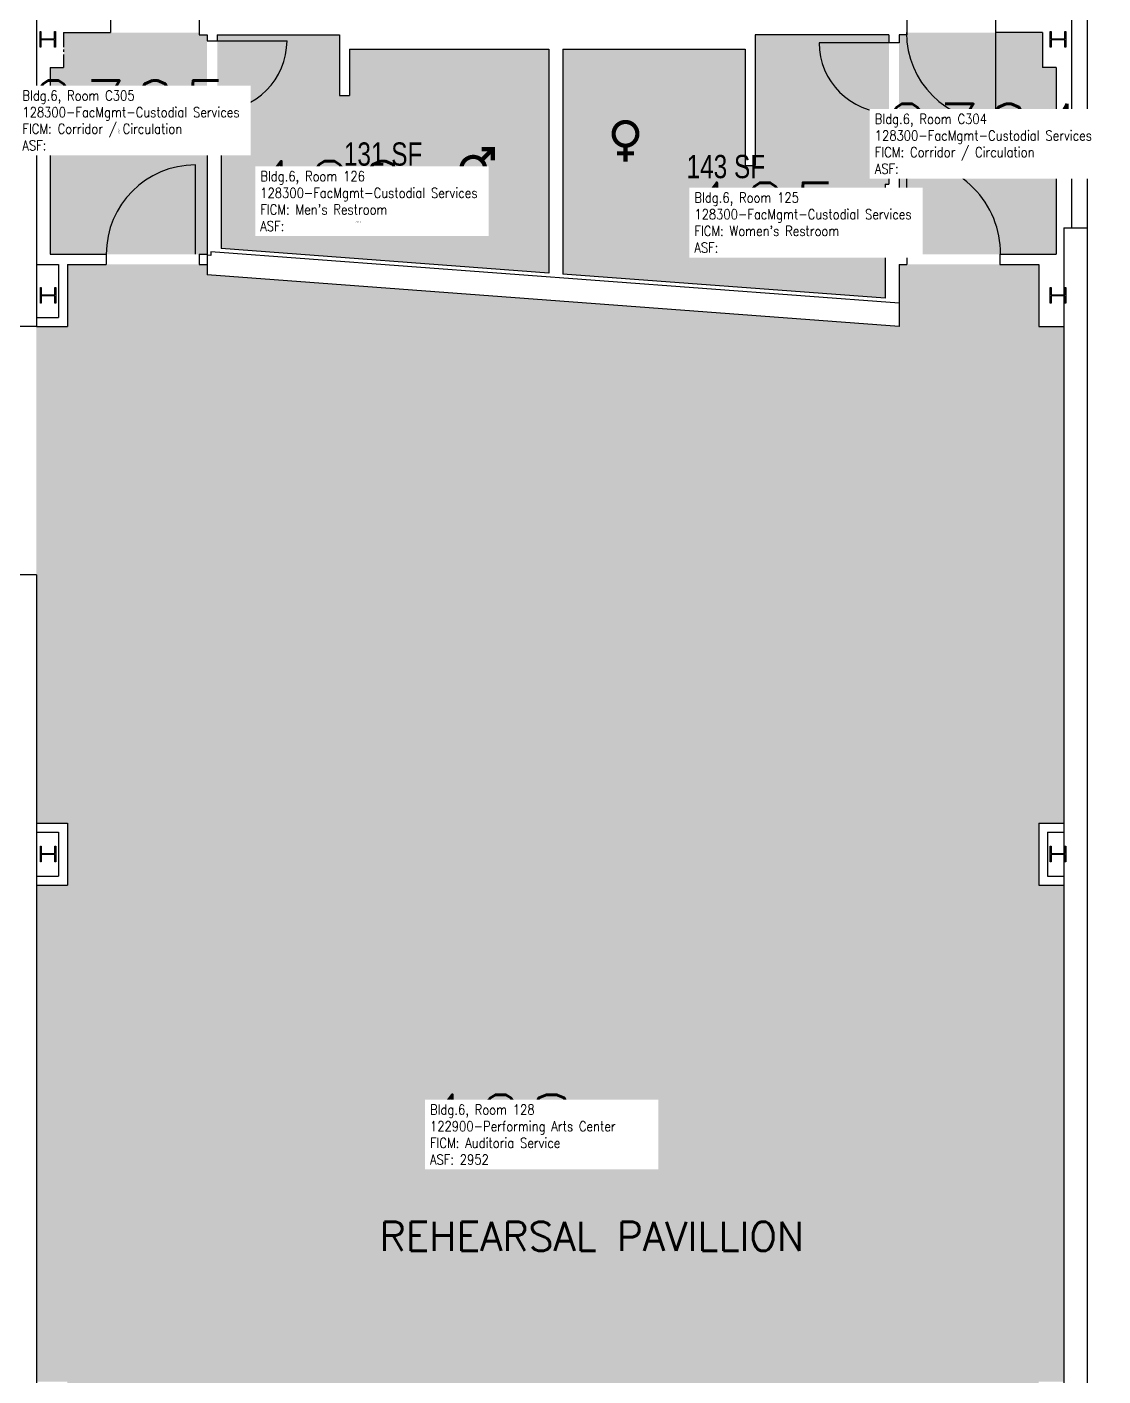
# Model space of a CAD drawing. Header units: inches. Extents: x -206 to 2362, y 0 to 3821.
# Drawn here: x 1805 to 2360, y 1816 to 2511 of the extents above; entities that cross this region are included whole.
import ezdxf
from ezdxf.enums import TextEntityAlignment as Align

# ---------------------------------------------------------------- set-up
doc = ezdxf.new("R2010")
doc.units = ezdxf.units.IN
doc.header["$LTSCALE"] = 10
doc.header["$MEASUREMENT"] = 0
doc.linetypes.add('CENTER2', pattern=[1.125, 0.75, -0.125, 0.125, -0.125])
doc.layers.get('0').update_dxf_attribs({"linetype": 'CONTINUOUS'})
for name, color, linetype in [('A-COLS', 5, 'CONTINUOUS'), ('A-DOOR', 2, 'CONTINUOUS'), ('A-IDEN-ICON', 4, 'CONTINUOUS'), ('A-IDEN-RNUM', 7, 'CONTINUOUS'), ('A-IDEN-SNUM', 4, 'CONTINUOUS'), ('A-IDEN-TEXT', 4, 'CONTINUOUS'), ('A-IDEN-VNUM', 4, 'CONTINUOUS'), ('A-WALL', 5, 'CONTINUOUS'), ('AREA-TEXT', 3, 'CONTINUOUS'), ('Rooms-Category-Color', 7, 'CONTINUOUS'), ('Rooms-College-Color', 7, 'CONTINUOUS'), ('Rooms-Department-Color', 7, 'CONTINUOUS'), ('Rooms-Division-Color', 7, 'CONTINUOUS'), ('Rooms-Information', 7, 'CONTINUOUS')]:
    doc.layers.add(name, color=color, linetype=linetype)
doc.styles.add('AREA', font='arial.ttf', dxfattribs={"width": 0.75, "height": 24})
doc.styles.add('ROOMFNUMBER', font='SIMPLEX', dxfattribs={"height": 0.83})
doc.styles.add('ROOMSNUMBER', font='txt', dxfattribs={"height": 0.03})
doc.styles.add('ROOMVNUMBER', font='simplex.shx', dxfattribs={"width": 0.85})

# ---------------------------------------------------------------- blocks, each defined once
blk = doc.blocks.new('CPWOMEN')
at = {"color": 0, "linetype": 'ByBlock', "const_width": 0.015}
blk.add_lwpolyline([(-0.0375, 0, 1), (0.0475, 0, 1)], format="xyb", close=True, dxfattribs=at)
for points in [[(0.005, -0.04), (0.005, -0.1)], [(-0.025, -0.07), (0.035, -0.07)]]:
    blk.add_lwpolyline(points, dxfattribs=at)
blk = doc.blocks.new('CPMEN')
at = {"color": 0, "linetype": 'ByBlock', "const_width": 0.015}
for points in [[(0.055, 0.01), (0.055, 0.05), (0.015, 0.05)], [(0.0151, 0.0101), (0.055, 0.05)]]:
    blk.add_lwpolyline(points, dxfattribs=at)
blk.add_lwpolyline([(-0.0575, -0.02, 1), (0.0275, -0.02, 1)], format="xyb", close=True, dxfattribs=at)

msp = doc.modelspace()

# ---------------------------------------------------------------- hatches: boundary and pattern name
at = {"layer": 'Rooms-Category-Color', "true_color": 0xadadad}
for points in [[(1898.02, 2504.33), (1898.02, 2507.33), (1894.02, 2507.33), (1894.02, 2508.58), (1824.02, 2508.58), (1824.02, 2490.58), (1817.02, 2490.58), (1817.02, 2394.33), (1894.02, 2394.33), (1898.02, 2394.33)], [(1903.27, 2507.33), (1903.27, 2504.33), (1903.27, 2450.33), (1905.27, 2450.33), (1905.27, 2397.21), (2074.4, 2384.59), (2074.4, 2500.08), (1971.52, 2500.08), (1971.52, 2476.08), (1966.27, 2476.08), (1966.27, 2507.33)], [(2081.53, 2500.08), (2081.53, 2384.06), (2247.78, 2371.66), (2247.78, 2430.45), (2249.78, 2430.45), (2249.78, 2507.33), (2180.78, 2507.33), (2180.78, 2440.08), (2175.53, 2440.08), (2175.53, 2500.08)], [(2259.03, 2508.58), (2259.03, 2507.33), (2255.03, 2507.33), (2255.03, 2503.33), (2255.03, 2503.33), (2255.03, 2394.33), (2259.03, 2394.33), (2336.03, 2394.33), (2336.03, 2490.58), (2329.03, 2490.58), (2329.03, 2508.58)]]:
    msp.add_hatch(color=253, dxfattribs=at).paths.add_polyline_path(points)
at = {"layer": 'Rooms-Category-Color', "true_color": 0xffe090}
msp.add_hatch(color=41, dxfattribs=at).paths.add_polyline_path([(2327.03, 2068.98), (2327.03, 2100.98), (2340.03, 2100.98), (2340.03, 2357.08), (2327.03, 2357.08), (2327.03, 2389.08), (2259.03, 2389.08), (2255.03, 2389.08), (2255.03, 2369.08), (2255.03, 2357.08), (1898.02, 2383.71), (1898.02, 2389.08), (1894.02, 2389.08), (1826.02, 2389.08), (1826.02, 2357.08), (1810.02, 2357.08), (1810.02, 2100.98), (1826.02, 2100.98), (1826.02, 2068.98), (1810.02, 2068.98), (1810.02, 1813.08), (1826.02, 1813.08), (1826.02, 1781.08), (1810.02, 1781.08), (1810.02, 1525.08), (1826.02, 1525.08), (1826.02, 1493.08), (1878.02, 1493.08), (1898.02, 1493.08), (1898.02, 1498.45), (2255.03, 1525.08), (2255.03, 1517.06), (2255.03, 1493.08), (2323.03, 1493.08), (2327.03, 1493.08), (2327.03, 1525.08), (2340.03, 1525.08), (2340.03, 1781.08), (2327.03, 1781.08), (2327.03, 1813.08), (2340.03, 1813.08), (2340.03, 2068.98)])
at = {"layer": 'Rooms-College-Color', "true_color": 0xadadad}
for points in [[(1898.02, 2504.33), (1898.02, 2507.33), (1894.02, 2507.33), (1894.02, 2508.58), (1824.02, 2508.58), (1824.02, 2490.58), (1817.02, 2490.58), (1817.02, 2394.33), (1894.02, 2394.33), (1898.02, 2394.33)], [(1903.27, 2507.33), (1903.27, 2504.33), (1903.27, 2450.33), (1905.27, 2450.33), (1905.27, 2397.21), (2074.4, 2384.59), (2074.4, 2500.08), (1971.52, 2500.08), (1971.52, 2476.08), (1966.27, 2476.08), (1966.27, 2507.33)], [(2081.53, 2500.08), (2081.53, 2384.06), (2247.78, 2371.66), (2247.78, 2430.45), (2249.78, 2430.45), (2249.78, 2507.33), (2180.78, 2507.33), (2180.78, 2440.08), (2175.53, 2440.08), (2175.53, 2500.08)], [(2259.03, 2508.58), (2259.03, 2507.33), (2255.03, 2507.33), (2255.03, 2503.33), (2255.03, 2503.33), (2255.03, 2394.33), (2259.03, 2394.33), (2336.03, 2394.33), (2336.03, 2490.58), (2329.03, 2490.58), (2329.03, 2508.58)]]:
    msp.add_hatch(color=253, dxfattribs=at).paths.add_polyline_path(points)
at = {"layer": 'Rooms-College-Color', "true_color": 0xffff64}
msp.add_hatch(color=51, dxfattribs=at).paths.add_polyline_path([(2327.03, 2068.98), (2327.03, 2100.98), (2340.03, 2100.98), (2340.03, 2357.08), (2327.03, 2357.08), (2327.03, 2389.08), (2259.03, 2389.08), (2255.03, 2389.08), (2255.03, 2369.08), (2255.03, 2357.08), (1898.02, 2383.71), (1898.02, 2389.08), (1894.02, 2389.08), (1826.02, 2389.08), (1826.02, 2357.08), (1810.02, 2357.08), (1810.02, 2100.98), (1826.02, 2100.98), (1826.02, 2068.98), (1810.02, 2068.98), (1810.02, 1813.08), (1826.02, 1813.08), (1826.02, 1781.08), (1810.02, 1781.08), (1810.02, 1525.08), (1826.02, 1525.08), (1826.02, 1493.08), (1878.02, 1493.08), (1898.02, 1493.08), (1898.02, 1498.45), (2255.03, 1525.08), (2255.03, 1517.06), (2255.03, 1493.08), (2323.03, 1493.08), (2327.03, 1493.08), (2327.03, 1525.08), (2340.03, 1525.08), (2340.03, 1781.08), (2327.03, 1781.08), (2327.03, 1813.08), (2340.03, 1813.08), (2340.03, 2068.98)])
at = {"layer": 'Rooms-Department-Color', "true_color": 0xacacac}
for points in [[(1898.02, 2504.33), (1898.02, 2507.33), (1894.02, 2507.33), (1894.02, 2508.58), (1824.02, 2508.58), (1824.02, 2490.58), (1817.02, 2490.58), (1817.02, 2394.33), (1894.02, 2394.33), (1898.02, 2394.33)], [(1903.27, 2507.33), (1903.27, 2504.33), (1903.27, 2450.33), (1905.27, 2450.33), (1905.27, 2397.21), (2074.4, 2384.59), (2074.4, 2500.08), (1971.52, 2500.08), (1971.52, 2476.08), (1966.27, 2476.08), (1966.27, 2507.33)], [(2081.53, 2500.08), (2081.53, 2384.06), (2247.78, 2371.66), (2247.78, 2430.45), (2249.78, 2430.45), (2249.78, 2507.33), (2180.78, 2507.33), (2180.78, 2440.08), (2175.53, 2440.08), (2175.53, 2500.08)], [(2259.03, 2508.58), (2259.03, 2507.33), (2255.03, 2507.33), (2255.03, 2503.33), (2255.03, 2503.33), (2255.03, 2394.33), (2259.03, 2394.33), (2336.03, 2394.33), (2336.03, 2490.58), (2329.03, 2490.58), (2329.03, 2508.58)]]:
    msp.add_hatch(color=253, dxfattribs=at).paths.add_polyline_path(points)
at = {"layer": 'Rooms-Department-Color', "true_color": 0x80bc67}
msp.add_hatch(color=83, dxfattribs=at).paths.add_polyline_path([(2327.03, 2068.98), (2327.03, 2100.98), (2340.03, 2100.98), (2340.03, 2357.08), (2327.03, 2357.08), (2327.03, 2389.08), (2259.03, 2389.08), (2255.03, 2389.08), (2255.03, 2369.08), (2255.03, 2357.08), (1898.02, 2383.71), (1898.02, 2389.08), (1894.02, 2389.08), (1826.02, 2389.08), (1826.02, 2357.08), (1810.02, 2357.08), (1810.02, 2100.98), (1826.02, 2100.98), (1826.02, 2068.98), (1810.02, 2068.98), (1810.02, 1813.08), (1826.02, 1813.08), (1826.02, 1781.08), (1810.02, 1781.08), (1810.02, 1525.08), (1826.02, 1525.08), (1826.02, 1493.08), (1878.02, 1493.08), (1898.02, 1493.08), (1898.02, 1498.45), (2255.03, 1525.08), (2255.03, 1517.06), (2255.03, 1493.08), (2323.03, 1493.08), (2327.03, 1493.08), (2327.03, 1525.08), (2340.03, 1525.08), (2340.03, 1781.08), (2327.03, 1781.08), (2327.03, 1813.08), (2340.03, 1813.08), (2340.03, 2068.98)])
at = {"layer": 'Rooms-Division-Color', "true_color": 0xadadad}
for points in [[(1898.02, 2504.33), (1898.02, 2507.33), (1894.02, 2507.33), (1894.02, 2508.58), (1824.02, 2508.58), (1824.02, 2490.58), (1817.02, 2490.58), (1817.02, 2394.33), (1894.02, 2394.33), (1898.02, 2394.33)], [(1903.27, 2507.33), (1903.27, 2504.33), (1903.27, 2450.33), (1905.27, 2450.33), (1905.27, 2397.21), (2074.4, 2384.59), (2074.4, 2500.08), (1971.52, 2500.08), (1971.52, 2476.08), (1966.27, 2476.08), (1966.27, 2507.33)], [(2081.53, 2500.08), (2081.53, 2384.06), (2247.78, 2371.66), (2247.78, 2430.45), (2249.78, 2430.45), (2249.78, 2507.33), (2180.78, 2507.33), (2180.78, 2440.08), (2175.53, 2440.08), (2175.53, 2500.08)], [(2259.03, 2508.58), (2259.03, 2507.33), (2255.03, 2507.33), (2255.03, 2503.33), (2255.03, 2503.33), (2255.03, 2394.33), (2259.03, 2394.33), (2336.03, 2394.33), (2336.03, 2490.58), (2329.03, 2490.58), (2329.03, 2508.58)]]:
    msp.add_hatch(color=253, dxfattribs=at).paths.add_polyline_path(points)
at = {"layer": 'Rooms-Division-Color', "true_color": 0x80bc67}
msp.add_hatch(color=83, dxfattribs=at).paths.add_polyline_path([(2327.03, 2068.98), (2327.03, 2100.98), (2340.03, 2100.98), (2340.03, 2357.08), (2327.03, 2357.08), (2327.03, 2389.08), (2259.03, 2389.08), (2255.03, 2389.08), (2255.03, 2369.08), (2255.03, 2357.08), (1898.02, 2383.71), (1898.02, 2389.08), (1894.02, 2389.08), (1826.02, 2389.08), (1826.02, 2357.08), (1810.02, 2357.08), (1810.02, 2100.98), (1826.02, 2100.98), (1826.02, 2068.98), (1810.02, 2068.98), (1810.02, 1813.08), (1826.02, 1813.08), (1826.02, 1781.08), (1810.02, 1781.08), (1810.02, 1525.08), (1826.02, 1525.08), (1826.02, 1493.08), (1878.02, 1493.08), (1898.02, 1493.08), (1898.02, 1498.45), (2255.03, 1525.08), (2255.03, 1517.06), (2255.03, 1493.08), (2323.03, 1493.08), (2327.03, 1493.08), (2327.03, 1525.08), (2340.03, 1525.08), (2340.03, 1781.08), (2327.03, 1781.08), (2327.03, 1813.08), (2340.03, 1813.08), (2340.03, 2068.98)])

# ---------------------------------------------------------------- linework, layer by layer
at = {"layer": 'A-COLS'}
for p, q in [((1811.84, 2501.08), (1811.84, 2509.08)), ((1811.84, 2509.08), (1812.34, 2509.08)), ((1812.34, 2509.08), (1812.34, 2505.33)), ((1812.34, 2505.33), (1819.34, 2505.33)), ((1819.34, 2504.83), (1812.34, 2504.83)), ((1812.34, 2504.83), (1812.34, 2501.08)), ((1819.34, 2509.08), (1819.84, 2509.08)), ((1819.34, 2505.33), (1819.34, 2509.08)), ((1819.34, 2501.08), (1819.34, 2504.83)), ((1819.84, 2509.08), (1819.84, 2501.08)), ((2333.03, 2501.08), (2333.03, 2509.08)), ((2333.03, 2509.08), (2333.53, 2509.08)), ((2333.53, 2509.08), (2333.53, 2505.33)), ((2333.53, 2505.33), (2340.53, 2505.33)), ((2340.53, 2504.83), (2333.53, 2504.83)), ((2333.53, 2504.83), (2333.53, 2501.08)), ((2340.53, 2509.08), (2341.03, 2509.08)), ((2340.53, 2505.33), (2340.53, 2509.08)), ((2340.53, 2501.08), (2340.53, 2504.83)), ((2341.03, 2509.08), (2341.03, 2501.08)), ((1812.34, 2501.08), (1811.84, 2501.08)), ((1819.84, 2501.08), (1819.34, 2501.08)), ((2333.53, 2501.08), (2333.03, 2501.08)), ((2341.03, 2501.08), (2340.53, 2501.08)), ((1812.02, 2369.08), (1812.02, 2377.08)), ((1812.02, 2377.08), (1812.52, 2377.08)), ((1812.52, 2377.08), (1812.52, 2373.33)), ((1812.52, 2373.33), (1819.52, 2373.33)), ((1819.52, 2372.83), (1812.52, 2372.83)), ((1812.52, 2372.83), (1812.52, 2369.08)), ((1819.52, 2377.08), (1820.02, 2377.08)), ((1819.52, 2373.33), (1819.52, 2377.08)), ((1819.52, 2369.08), (1819.52, 2372.83)), ((1820.02, 2377.08), (1820.02, 2369.08)), ((2333.03, 2369.08), (2333.03, 2377.08)), ((2333.03, 2377.08), (2333.53, 2377.08)), ((2333.53, 2377.08), (2333.53, 2373.33)), ((2333.53, 2373.33), (2340.53, 2373.33)), ((2340.53, 2372.83), (2333.53, 2372.83)), ((2333.53, 2372.83), (2333.53, 2369.08)), ((2340.53, 2377.08), (2341.03, 2377.08)), ((2340.53, 2373.33), (2340.53, 2377.08)), ((2340.53, 2369.08), (2340.53, 2372.83)), ((2341.03, 2377.08), (2341.03, 2369.08)), ((1812.52, 2369.08), (1812.02, 2369.08)), ((1820.02, 2369.08), (1819.52, 2369.08)), ((2333.53, 2369.08), (2333.03, 2369.08)), ((2341.03, 2369.08), (2340.53, 2369.08)), ((1812.02, 2081.08), (1812.02, 2089.08)), ((1812.02, 2089.08), (1812.52, 2089.08)), ((1812.52, 2089.08), (1812.52, 2085.33)), ((1819.52, 2089.08), (1820.02, 2089.08)), ((1819.52, 2085.33), (1819.52, 2089.08)), ((1820.02, 2089.08), (1820.02, 2081.08)), ((2333.03, 2081.07), (2333.03, 2089.07)), ((2333.03, 2089.07), (2333.53, 2089.07)), ((2333.53, 2089.07), (2333.53, 2085.32)), ((2340.53, 2089.07), (2341.03, 2089.07)), ((2340.53, 2085.32), (2340.53, 2089.07)), ((2341.03, 2089.07), (2341.03, 2081.07)), ((1812.52, 2081.08), (1812.02, 2081.08)), ((1812.52, 2085.33), (1819.52, 2085.33)), ((1819.52, 2084.83), (1812.52, 2084.83)), ((1812.52, 2084.83), (1812.52, 2081.08)), ((1819.52, 2081.08), (1819.52, 2084.83)), ((1820.02, 2081.08), (1819.52, 2081.08)), ((2333.53, 2081.07), (2333.03, 2081.07)), ((2333.53, 2085.32), (2340.53, 2085.32)), ((2340.53, 2084.82), (2333.53, 2084.82)), ((2333.53, 2084.82), (2333.53, 2081.07)), ((2340.53, 2081.07), (2340.53, 2084.82)), ((2341.03, 2081.07), (2340.53, 2081.07))]:
    msp.add_line(p, q, dxfattribs=at)
for centre in [(1816.02, 2085.08), (2337.03, 2085.07)]:
    msp.add_circle(centre, 0.263, dxfattribs=at)
at = {"layer": 'A-DOOR'}
for p, q in [((1903.27, 2504.33), (1939.27, 2504.33)), ((2304.78, 2508.58), (2304.78, 2462.58)), ((2249.78, 2503.33), (2213.78, 2503.33)), ((2259.03, 2394.33), (2259.03, 2442.25)), ((1892.02, 2394.33), (1892.02, 2440.33))]:
    msp.add_line(p, q, dxfattribs=at)
for centre, radius, start, end in [((1903.27, 2504.33), 36, 270, 0), ((2304.78, 2508.58), 46, 180, 270), ((2249.78, 2503.33), 36, 180, 270), ((2259.46, 2394.76), 47.87, 359.48863, 89.91142), ((1892.02, 2394.33), 46, 90, 180)]:
    msp.add_arc(centre, radius, start, end, dxfattribs=at)
at = {"layer": 'A-WALL', "linetype": 'Continuous'}
for p, q in [((2344.03, 2894.35), (2344.03, 2407.99)), ((2352.03, 2894.35), (2352.03, 2407.99)), ((1810.02, 2527.08), (1810.02, 2357.08)), ((1848.27, 2517.08), (1848.27, 2508.58)), ((1894.02, 2517.08), (1894.02, 2507.33)), ((2259.03, 2517.08), (2259.03, 2507.33)), ((2304.78, 2517.08), (2304.78, 2508.58)), ((1824.02, 2508.58), (1848.27, 2508.58)), ((1894.02, 2507.33), (1898.02, 2507.33)), ((1898.02, 2507.33), (1898.02, 2504.33)), ((1903.27, 2507.33), (1966.27, 2507.33)), ((1903.27, 2507.33), (1903.27, 2504.33)), ((1966.27, 2507.33), (1966.27, 2476.08)), ((2249.78, 2507.33), (2180.78, 2507.33)), ((2180.78, 2507.33), (2180.78, 2440.08)), ((2249.78, 2507.33), (2249.78, 2503.33)), ((2259.03, 2507.33), (2255.03, 2507.33)), ((2255.03, 2507.33), (2255.03, 2503.33)), ((2329.03, 2508.58), (2304.78, 2508.58)), ((1971.52, 2500.08), (2074.4, 2500.08)), ((1971.52, 2500.08), (1971.52, 2476.08)), ((2074.4, 2500.08), (2074.4, 2384.59)), ((2081.53, 2500.08), (2081.53, 2384.06)), ((2081.53, 2500.08), (2175.53, 2500.08)), ((2175.53, 2500.08), (2175.53, 2440.08)), ((2255.03, 2503.33), (2249.78, 2503.33)), ((1817.02, 2490.58), (1824.02, 2490.58)), ((1817.02, 2490.58), (1817.02, 2394.33)), ((2336.03, 2490.58), (2329.03, 2490.58)), ((2336.03, 2490.58), (2336.03, 2394.33)), ((1966.27, 2476.08), (1971.52, 2476.08)), ((1898.02, 2468.33), (1898.02, 2393.74)), ((1903.27, 2468.33), (1903.27, 2450.33)), ((2249.78, 2467.33), (2249.78, 2430.45)), ((2255.03, 2467.33), (2249.78, 2467.33)), ((2255.03, 2467.33), (2255.03, 2394.33)), ((1905.27, 2450.33), (1905.27, 2397.21)), ((2175.52, 2440.08), (2180.78, 2440.08)), ((2247.78, 2430.45), (2247.78, 2371.66)), ((2340.03, 2407.99), (2340.03, 1478.08)), ((2352.03, 2407.99), (2352.03, 1478.38)), ((1817.02, 2394.33), (1846.02, 2394.33)), ((1846.02, 2394.33), (1846.02, 2389.08)), ((1894.02, 2394.33), (1898.02, 2394.33)), ((1894.02, 2394.33), (1894.02, 2389.08)), ((1894.02, 2394.33), (1894.02, 2389.08)), ((1898.02, 2393.74), (1898.02, 2383.71)), ((1900.02, 2395.6), (1900.02, 2393.59)), ((2255.03, 2394.33), (2259.03, 2394.33)), ((2259.03, 2394.33), (2259.03, 2389.08)), ((2307.03, 2394.33), (2307.03, 2389.08)), ((2307.03, 2394.33), (2336.03, 2394.33)), ((1810.02, 2389.08), (1821.4, 2389.08)), ((1821.4, 2389.08), (1821.4, 2361.71)), ((1826.02, 2389.08), (1826.02, 2357.08)), ((1826.02, 2389.08), (1846.02, 2389.08)), ((1894.02, 2389.08), (1898.02, 2389.08)), ((2255.03, 2389.08), (2259.03, 2389.08)), ((2255.03, 2389.08), (2255.03, 2369.08)), ((2307.03, 2389.08), (2327.03, 2389.08)), ((2327.03, 2389.08), (2327.03, 2357.08)), ((2255.03, 2369.12), (2255.03, 2357.08)), ((1810.02, 2361.71), (1821.4, 2361.71)), ((1810.02, 2357.08), (1826.02, 2357.08)), ((2327.03, 2357.08), (2340.03, 2357.08)), ((1810.02, 2229.08), (1810.02, 1218.96)), ((1810.02, 2100.98), (1826.02, 2100.98)), ((1826.02, 2100.98), (1826.02, 2068.98)), ((2327.03, 2100.98), (2327.03, 2068.98)), ((2327.03, 2100.98), (2340.03, 2100.98)), ((1810.02, 2096.35), (1821.4, 2096.35)), ((1821.4, 2096.35), (1821.4, 2073.6)), ((2331.65, 2096.35), (2340.03, 2096.35)), ((2331.65, 2096.35), (2331.65, 2073.6)), ((1810.02, 2073.6), (1821.4, 2073.6)), ((2331.65, 2073.6), (2340.03, 2073.6)), ((1810.02, 2068.98), (1826.02, 2068.98)), ((2327.03, 2068.98), (2340.03, 2068.98))]:
    msp.add_line(p, q, dxfattribs=at)
at = {"layer": 'A-WALL', "linetype": 'CENTER2'}
msp.add_line((1824.02, 2508.58), (1824.02, 2490.58), dxfattribs=at)
at = {"layer": 'A-WALL'}
for p, q in [((1898.02, 2504.33), (1903.27, 2504.33)), ((2329.03, 2508.58), (2329.03, 2490.58)), ((1898.02, 2468.33), (1903.27, 2468.33)), ((1903.27, 2450.33), (1905.19, 2450.33)), ((2247.78, 2430.45), (2249.78, 2430.45)), ((2340.03, 2407.99), (2352.03, 2407.99)), ((1900.02, 2393.59), (1898.02, 2393.74)), ((2255.03, 2369.12), (1900.02, 2395.6)), ((2074.4, 2384.59), (1905.27, 2397.21)), ((2255.03, 2357.08), (1898.02, 2383.71)), ((2247.78, 2371.66), (2081.53, 2384.06)), ((1810.02, 2357.08), (1790.02, 2357.08)), ((1810.02, 2229.08), (1790.02, 2229.08))]:
    msp.add_line(p, q, dxfattribs=at)

# ---------------------------------------------------------------- block references
at = {"layer": 'A-IDEN-ICON', "xscale": 144, "yscale": 144, "zscale": 144}
for name, p in [('CPWOMEN', (2113.15, 2456.38)), ('CPMEN', (2037.49, 2441.26))]:
    msp.add_blockref(name, p, dxfattribs=at)

# ---------------------------------------------------------------- texts
at = {"layer": 'A-IDEN-RNUM', "style": 'ROOMSNUMBER'}
for s, p in [('C305-00', (1852.83, 2457.64, 0)), ('C304-00', (2279.36, 2454.66, 0))]:
    msp.add_text(s, height=0.36, rotation=90, dxfattribs=at).set_placement(p, align=Align.CENTER)
for s, p in [('0125-00', (2200.65, 2415.82, 0)), ('0126-00', (1975.84, 2410.72, 0)), ('0128-00', (2064.12, 1954.09, 0))]:
    msp.add_text(s, height=0.36, dxfattribs=at).set_placement(p, align=Align.CENTER)
at = {"layer": 'A-IDEN-SNUM', "style": 'ROOMSNUMBER'}
for s, p in [('0060C30500', (1852.83, 2457.64, 0)), ('0060C30400', (2279.36, 2454.66, 0))]:
    msp.add_text(s, height=0.36, rotation=90, dxfattribs=at).set_placement(p, align=Align.CENTER)
for s, p in [('0060012500', (2200.65, 2415.82, 0)), ('0060012600', (1975.84, 2410.72, 0)), ('0060012800', (2064.12, 1954.09, 0))]:
    msp.add_text(s, height=0.36, dxfattribs=at).set_placement(p, align=Align.CENTER)
at = {"layer": 'A-IDEN-TEXT', "style": 'ROOMFNUMBER'}
msp.add_text('REHEARSAL PAVILLION', height=14.94, rotation=360, dxfattribs=at).set_placement((2096.55, 1880.52), align=Align.CENTER)
at = {"layer": 'A-IDEN-VNUM', "style": 'ROOMVNUMBER', "width": 0.85}
for s, p in [('C305', (1857.38, 2447.81, 0)), ('C304', (2297.83, 2435.77, 0)), ('126', (1961.18, 2406.22, 0)), ('125', (2185.83, 2395.18, 0)), ('128', (2049.46, 1925.02, 0))]:
    msp.add_text(s, height=36, dxfattribs=at).set_placement(p, align=Align.CENTER)
at = {"layer": 'AREA-TEXT', "style": 'AREA', "width": 0.75}
for s, p in [('63 SF', (1857.52, 2451.46)), ('63 SF', (2295.53, 2451.46)), ('131 SF', (1988.84, 2445.96)), ('143 SF', (2165.65, 2439.5)), ('3,179 SF', (2075.02, 1941.08))]:
    msp.add_text(s, height=12, dxfattribs=at).set_placement(p, align=Align.MIDDLE_CENTER)

# ---------------------------------------------------------------- next in the draw order: texts
at = {"layer": 'Rooms-Information', "char_height": 5.1429, "width": 115.2, "attachment_point": 7, "style": 'ROOMVNUMBER', "bg_fill": 3, "box_fill_scale": 1.5, "bg_fill_color": 256, "bg_fill_true_color": 13158600, "bg_fill_transparency": 0}
for s, insert in [('Bldg.6, Room C305^M^J128300-FacMgmt-Custodial Services^M^JFICM: Corridor / Circulation^M^JASF: ', (1802.74, 2447.81, 0)), ('Bldg.6, Room C304^M^J128300-FacMgmt-Custodial Services^M^JFICM: Corridor / Circulation^M^JASF: ', (2242.46, 2435.77, 0)), ("Bldg.6, Room 126^M^J128300-FacMgmt-Custodial Services^M^JFICM: Men's Restroom^M^JASF: ", (1925.48, 2406.22, 0)), ("Bldg.6, Room 125^M^J128300-FacMgmt-Custodial Services^M^JFICM: Women's Restroom^M^JASF: ", (2149.4, 2395.18, 0)), ('Bldg.6, Room 128^M^J122900-Performing Arts Center^M^JFICM: Auditoria Service^M^JASF: 2952', (2013.03, 1925.02, 0))]:
    msp.add_mtext(s, dxfattribs=dict(at, insert=insert))

doc.saveas('drawing.dxf')
